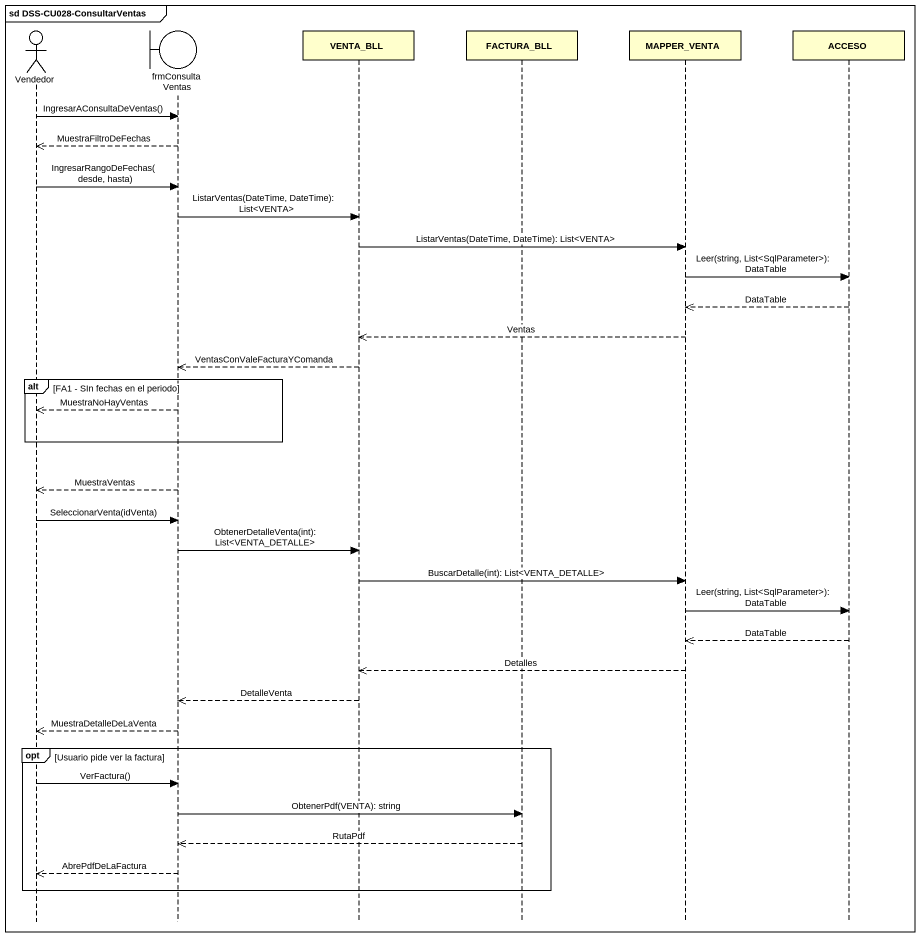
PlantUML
@startuml
mainframe sd DSS-CU028-ConsultarVentas
hide footbox
actor Vendedor
boundary frmConsultaVentas
participant VENTA_BLL
participant FACTURA_BLL
participant MAPPER_VENTA
participant ACCESO

Vendedor -> frmConsultaVentas : IngresarAConsultaDeVentas()
frmConsultaVentas -->> Vendedor : MuestraFiltroDeFechas
Vendedor -> frmConsultaVentas : IngresarRangoDeFechas(desde, hasta)
frmConsultaVentas -> VENTA_BLL : ListarVentas(DateTime, DateTime): List<VENTA>
VENTA_BLL -> MAPPER_VENTA : ListarVentas(DateTime, DateTime): List<VENTA>
MAPPER_VENTA -> ACCESO : Leer(string, List<SqlParameter>): DataTable
ACCESO -->> MAPPER_VENTA : DataTable
MAPPER_VENTA -->> VENTA_BLL : Ventas
VENTA_BLL -->> frmConsultaVentas : VentasConValeFacturaYComanda
alt FA1 - SIn fechas en el periodo
  frmConsultaVentas -->> Vendedor : MuestraNoHayVentas
end
frmConsultaVentas -->> Vendedor : MuestraVentas
Vendedor -> frmConsultaVentas : SeleccionarVenta(idVenta)
frmConsultaVentas -> VENTA_BLL : ObtenerDetalleVenta(int): List<VENTA_DETALLE>
VENTA_BLL -> MAPPER_VENTA : BuscarDetalle(int): List<VENTA_DETALLE>
MAPPER_VENTA -> ACCESO : Leer(string, List<SqlParameter>): DataTable
ACCESO -->> MAPPER_VENTA : DataTable
MAPPER_VENTA -->> VENTA_BLL : Detalles
VENTA_BLL -->> frmConsultaVentas : DetalleVenta
frmConsultaVentas -->> Vendedor : MuestraDetalleDeLaVenta
opt Usuario pide ver la factura
  Vendedor -> frmConsultaVentas : VerFactura()
  frmConsultaVentas -> FACTURA_BLL : ObtenerPdf(VENTA): string
  FACTURA_BLL -->> frmConsultaVentas : RutaPdf
  frmConsultaVentas -->> Vendedor : AbrePdfDeLaFactura
end
@enduml
